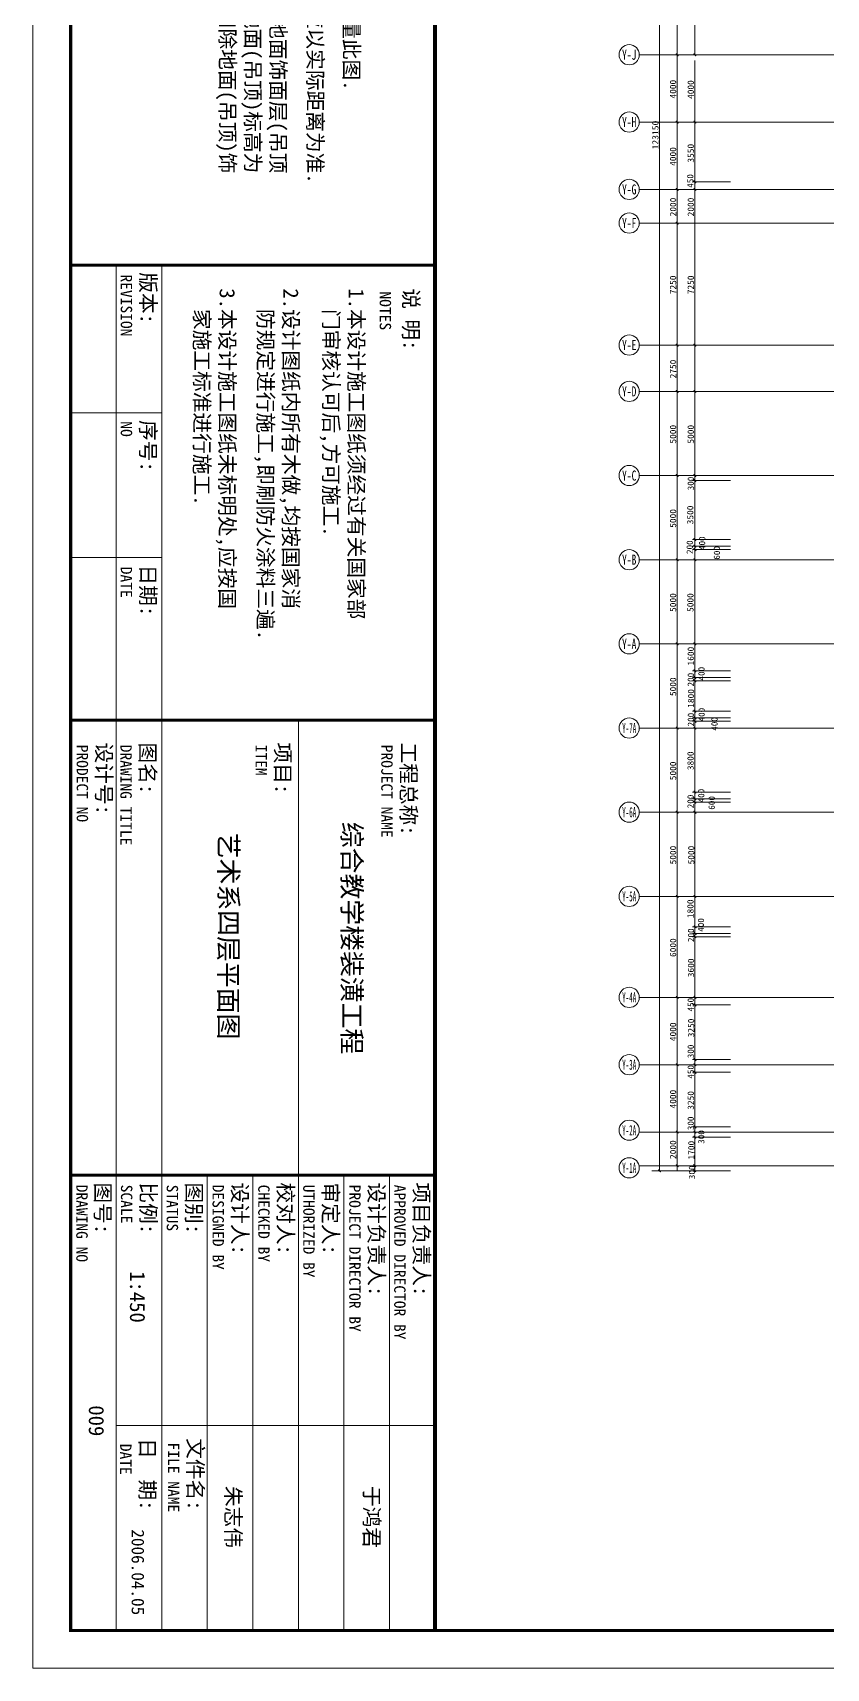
# Model space of a CAD drawing. Extents: x -307567 to 704339, y -10277 to 165507.
# Drawn here: x 322764 to 369890, y -10277 to 86888 of the extents above; entities that cross this region are included whole.
import ezdxf
from ezdxf.enums import TextEntityAlignment as Align

# ---------------------------------------------------------------- set-up
doc = ezdxf.new("R2010")
doc.units = 0
doc.header["$MEASUREMENT"] = 0
for name, color, linetype, lineweight in [('AXIS', 7, 'CONTINUOUS', 5), ('wode', 250, 'CONTINUOUS', 0), ('我的', 255, 'CONTINUOUS', 0)]:
    doc.layers.add(name, color=color, linetype=linetype, lineweight=lineweight)
doc.styles.get("Standard").update_dxf_attribs({"font": 'txt', "height": 3})

msp = doc.modelspace()

# ---------------------------------------------------------------- linework, layer by layer
at = {"layer": 'AXIS', "color": 0}
msp.add_lwpolyline([(453024.20771, 165506.44355), (322764.10005, 165506.44355), (322764.10005, -10277.09273), (453024.20771, -10277.09273)], close=True, dxfattribs=at)
at = {"layer": 'AXIS', "color": 0, "const_width": 180.29081}
msp.add_lwpolyline([(450770.57263, 163252.80847), (325017.73513, 163252.80847), (325017.73513, -8023.45765), (450770.57263, -8023.45765)], close=True, dxfattribs=at)
at = {"layer": 'wode', "color": 0}
for p, q in [((359986.14461, 19280.52561), (359986.14461, 142429.91902)), ((361036.13936, 85580.19411), (361036.13936, 89880.16651)), ((362086.13411, 85930.19389), (362086.13411, 89580.17258)), ((358786.15061, 85580.19411), (362086.13411, 85580.19411)), ((358786.15061, 85580.19411), (362086.13411, 85580.19411)), ((361036.13936, 81580.21564), (361036.13936, 85580.19411)), ((362086.13411, 85580.19411), (362086.13411, 85930.19389)), ((436594.37973, 85580.19411), (362086.13411, 85580.19411)), ((436594.37973, 85580.19411), (362086.13411, 85580.19411)), ((362086.13411, 78030.23033), (362086.13411, 85230.19433)), ((362086.13411, 78030.23033), (362086.13411, 81880.21414)), ((358786.15061, 81580.21564), (362086.13411, 81580.21564)), ((358786.15061, 81580.21564), (362086.13411, 81580.21564)), ((361036.13936, 77580.23258), (361036.13936, 81580.21564)), ((361936.13486, 81580.21564), (364728.62578, 81580.21564)), ((362086.13411, 81280.21714), (362086.13411, 81580.21564)), ((436594.37973, 81580.21564), (362086.13411, 81580.21564)), ((436594.37973, 81580.21564), (362086.13411, 81580.21564)), ((362086.13411, 68330.28036), (362086.13411, 79780.22464)), ((361936.13486, 78030.23033), (364195.90139, 78030.23033)), ((362086.13411, 77580.23258), (362086.13411, 78030.23033)), ((358786.15061, 77580.23258), (362086.13411, 77580.23258)), ((358786.15061, 77580.23258), (362086.13411, 77580.23258)), ((361036.13936, 75580.24564), (361036.13936, 77580.23258)), ((361936.13486, 77580.23258), (364728.62578, 77580.23258)), ((436594.37973, 77580.23258), (362086.13411, 77580.23258)), ((436594.37973, 77580.23258), (362086.13411, 77580.23258)), ((358786.15061, 75580.24564), (362086.13411, 75580.24564)), ((358786.15061, 75580.24564), (362086.13411, 75580.24564)), ((361036.13936, 68330.28036), (361036.13936, 75580.24564)), ((436594.37973, 75580.24564), (362086.13411, 75580.24564)), ((436594.37973, 75580.24564), (362086.13411, 75580.24564)), ((358786.15061, 68330.28036), (362086.13411, 68330.28036)), ((358786.15061, 68330.28036), (362086.13411, 68330.28036)), ((361036.13936, 65580.29258), (361036.13936, 68330.28036)), ((361936.13486, 68330.28036), (364728.62578, 68330.28036)), ((362086.13411, 56780.33811), (362086.13411, 68330.28036)), ((362086.13411, 67830.28133), (362086.13411, 68330.28036)), ((436594.37973, 68330.28036), (362086.13411, 68330.28036)), ((436594.37973, 68330.28036), (362086.13411, 68330.28036)), ((358786.15061, 65580.29258), (362086.13411, 65580.29258)), ((358786.15061, 65580.29258), (362086.13411, 65580.29258)), ((361036.13936, 60580.32064), (361036.13936, 65580.29258)), ((361936.13486, 65580.29258), (436594.37973, 65580.29258)), ((362086.13411, 65580.29258), (362086.13411, 65880.29108)), ((358786.15061, 60580.32064), (362086.13411, 60580.32064)), ((358786.15061, 60580.32064), (362086.13411, 60580.32064)), ((361036.13936, 55580.34411), (361036.13936, 60580.32064)), ((361936.13486, 60580.32064), (364728.62578, 60580.32064)), ((361936.13486, 60280.32214), (364195.90139, 60280.32214)), ((362086.13411, 60280.32214), (362086.13411, 60580.32064)), ((436594.37973, 60580.32064), (362086.13411, 60580.32064)), ((436594.37973, 60580.32064), (362086.13411, 60580.32064)), ((362086.13411, 56180.34111), (362086.13411, 57580.33564)), ((361936.13486, 56780.33811), (364195.90139, 56780.33811)), ((361936.13486, 56380.34164), (364195.90139, 56380.34164)), ((362086.13411, 56380.34164), (362086.13411, 56780.33811)), ((358786.15061, 55580.34411), (362086.13411, 55580.34411)), ((358786.15061, 55580.34411), (362086.13411, 55580.34411)), ((361036.13936, 50580.36987), (361036.13936, 55580.34411)), ((361936.13486, 56180.34111), (364195.90139, 56180.34111)), ((361936.13486, 55580.34411), (364728.62578, 55580.34411)), ((362086.13411, 45580.39564), (362086.13411, 56180.34111)), ((436594.37973, 55580.34411), (362086.13411, 55580.34411)), ((436594.37973, 55580.34411), (362086.13411, 55580.34411)), ((358786.15061, 50580.36987), (362086.13411, 50580.36987)), ((358786.15061, 50580.36987), (362086.13411, 50580.36987)), ((361036.13936, 45580.39564), (361036.13936, 50580.36987)), ((361936.13486, 50580.36987), (364728.62578, 50580.36987)), ((362086.13411, 50180.3734), (362086.13411, 50580.36987)), ((436594.37973, 50580.36987), (362086.13411, 50580.36987)), ((436594.37973, 50580.36987), (362086.13411, 50580.36987)), ((362086.13411, 48380.3824), (362086.13411, 49780.37464)), ((361936.13486, 48980.3794), (364195.90139, 48980.3794)), ((362086.13411, 48580.38064), (362086.13411, 48980.3794)), ((361936.13486, 48580.38064), (364195.90139, 48580.38064)), ((361936.13486, 48380.3824), (364195.90139, 48380.3824)), ((362086.13411, 47780.3854), (362086.13411, 48380.3824)), ((362086.13411, 45980.3944), (362086.13411, 47380.38664)), ((361936.13486, 46580.3914), (364195.90139, 46580.3914)), ((361936.13486, 46180.39264), (364195.90139, 46180.39264)), ((361936.13486, 45980.3944), (364195.90139, 45980.3944)), ((362086.13411, 46180.39264), (362086.13411, 46580.3914)), ((362086.13411, 45580.39564), (362086.13411, 45980.3944)), ((358786.15061, 45580.39564), (362086.13411, 45580.39564)), ((361036.13936, 40580.41911), (361036.13936, 45580.39564)), ((361936.13486, 45580.39564), (364728.62578, 45580.39564)), ((361936.13486, 45580.39564), (364728.62578, 45580.39564)), ((362086.13411, 40580.41911), (362086.13411, 45580.39564)), ((436594.37973, 45580.39564), (362086.13411, 45580.39564)), ((362086.13411, 41180.41611), (362086.13411, 42580.41064)), ((361936.13486, 41780.4154), (364195.90139, 41780.4154)), ((361936.13486, 41380.41664), (364195.90139, 41380.41664)), ((361936.13486, 41180.41611), (364195.90139, 41180.41611)), ((362086.13411, 41380.41664), (362086.13411, 41780.4154)), ((362086.13411, 40580.41911), (362086.13411, 41180.41611)), ((358786.15061, 40580.41911), (362086.13411, 40580.41911)), ((361036.13936, 35580.44258), (361036.13936, 40580.41911)), ((361936.13486, 40580.41911), (364728.62578, 40580.41911)), ((362086.13411, 25880.49261), (362086.13411, 40580.41911)), ((436594.37973, 40580.41911), (362086.13411, 40580.41911)), ((358786.15061, 35580.44258), (362086.13411, 35580.44258)), ((361036.13936, 29580.47373), (361036.13936, 35580.44258)), ((361949.39163, 35580.44258), (364728.62578, 35580.44258)), ((436594.37973, 35580.44258), (362086.13411, 35580.44258)), ((361949.39163, 33780.45158), (364195.90139, 33780.45158)), ((361949.39163, 33380.45511), (364195.90139, 33380.45511)), ((361949.39163, 33180.45458), (364195.90139, 33180.45458)), ((358786.15061, 29580.47373), (362086.13411, 29580.47373)), ((361036.13936, 25580.49411), (361036.13936, 29580.47373)), ((361949.39163, 29580.47373), (364728.62578, 29580.47373)), ((436594.37973, 29580.47373), (362086.13411, 29580.47373)), ((361949.39163, 29130.47598), (364195.90139, 29130.47598)), ((358786.15061, 25580.49411), (362086.13411, 25580.49411)), ((358786.15061, 25580.49411), (362086.13411, 25580.49411)), ((361036.13936, 21580.51392), (361036.13936, 25580.49411)), ((361936.13486, 25880.49261), (364195.90139, 25880.49261)), ((361936.13486, 25580.49411), (364728.62578, 25580.49411)), ((362086.13411, 25580.49411), (362086.13411, 25880.49261)), ((362086.13411, 25130.49636), (362086.13411, 25580.49411)), ((394524.38744, 25580.49411), (362086.13411, 25580.49411)), ((436594.37973, 25580.49411), (362086.13411, 25580.49411)), ((361936.13486, 25130.49636), (364195.90139, 25130.49636)), ((361936.13486, 25130.49636), (364195.90139, 25130.49636)), ((362086.13411, 19280.52561), (362086.13411, 25130.49636)), ((358776.51931, 21580.51335), (362086.13411, 21580.51335)), ((361036.13936, 19580.52411), (361036.13936, 21580.51392)), ((361936.13486, 21880.51242), (364195.90139, 21880.51242)), ((361936.13486, 21580.51392), (364728.62578, 21580.51392)), ((362086.13411, 21580.51392), (362086.13411, 21880.51242)), ((436594.37973, 21580.51392), (362086.13411, 21580.51335)), ((361936.13486, 21280.51542), (364195.90139, 21280.51542)), ((358773.18681, 19580.52411), (362086.13411, 19580.52411)), ((360426.32795, 19580.52411), (364763.59875, 19580.52411)), ((361036.2126, 19580.52411), (361036.2126, 19280.52561)), ((396455.4813, 19580.52411), (362086.13411, 19580.52411)), ((359536.2201, 19280.52561), (362536.2051, 19280.52561)), ((360426.32795, 19280.52561), (364195.90139, 19280.52561))]:
    msp.add_line(p, q, dxfattribs=at)
at = {"layer": 'wode', "color": 0, "const_width": 67.49966}
for points in [[(360961.13973, 85655.19374), (361111.13898, 85505.19449)], [(362011.13448, 85655.19374), (362161.13373, 85505.19449)], [(360961.13973, 81655.21526), (361111.13898, 81505.21601)], [(362011.13448, 81655.21526), (362161.13373, 81505.21601)], [(362011.13448, 78105.22996), (362161.13373, 77955.23071)], [(360961.13973, 77655.23221), (361111.13898, 77505.23296)], [(362011.13448, 77655.23221), (362161.13373, 77505.23296)], [(360961.13973, 75655.24526), (361111.13898, 75505.24601)], [(360961.13973, 68405.27999), (361111.13898, 68255.28074)], [(362011.13448, 68405.27999), (362161.13373, 68255.28074)], [(360961.13973, 65655.29221), (361111.13898, 65505.29296)], [(362011.13448, 65655.29221), (362161.13373, 65505.29296)], [(362011.13448, 65655.29221), (362161.13373, 65505.29296)], [(360961.13973, 60655.32026), (361111.13898, 60505.32101)], [(362011.13448, 60655.32026), (362161.13373, 60505.32101)], [(362011.13448, 60355.32176), (362161.13373, 60205.32251)], [(362011.13448, 56855.33773), (362161.13373, 56705.33848)], [(362011.13448, 56455.34126), (362161.13373, 56305.34201)], [(360961.13973, 55655.34373), (361111.13898, 55505.34448)], [(362011.13448, 56255.34073), (362161.13373, 56105.34148)], [(362011.13448, 55655.34373), (362161.13373, 55505.34448)], [(360961.13973, 50655.3695), (361111.13898, 50505.37025)], [(362011.13448, 50655.3695), (362161.13373, 50505.37025)], [(362011.13448, 49055.37902), (362161.13373, 48905.37977)], [(362011.13448, 48655.38026), (362161.13373, 48505.38101)], [(362011.13448, 48455.38202), (362161.13373, 48305.38277)], [(362011.13448, 46655.39102), (362161.13373, 46505.39177)], [(360961.13973, 45655.39526), (361111.13898, 45505.39601)], [(362011.13448, 46255.39226), (362161.13373, 46105.39301)], [(362011.13448, 46055.39402), (362161.13373, 45905.39477)], [(362011.13448, 45655.39526), (362161.13373, 45505.39601)], [(362011.13448, 45655.39526), (362161.13373, 45505.39601)], [(362011.13448, 41855.41502), (362161.13373, 41705.41577)], [(362011.13448, 41455.41626), (362161.13373, 41305.41701)], [(362011.13448, 41255.41573), (362161.13373, 41105.41648)], [(360961.13973, 40655.41873), (361111.13898, 40505.41948)], [(362011.13448, 40655.41873), (362161.13373, 40505.41948)], [(362015.74872, 40650.41998), (362165.74797, 40500.42073)], [(360961.13973, 35655.44221), (361111.13898, 35505.44296)], [(362015.74872, 35650.44345), (362165.74797, 35500.4442)], [(362014.39374, 33255.45421), (362164.39299, 33105.45496)], [(362024.39125, 33845.4537), (362174.3905, 33695.45445)], [(362024.39125, 33455.45473), (362174.3905, 33305.45548)], [(360961.13973, 29655.47335), (361111.13898, 29505.4741)], [(362014.39374, 29655.47335), (362164.39299, 29505.4741)], [(362014.39374, 29205.4756), (362164.39299, 29055.47635)], [(360961.13973, 25655.49373), (361111.13898, 25505.49448)], [(362011.13448, 25955.49223), (362161.13373, 25805.49298)], [(362011.13448, 25655.49373), (362161.13373, 25505.49448)], [(362011.13448, 25205.49598), (362161.13373, 25055.49673)], [(362011.13448, 25205.49598), (362161.13373, 25055.49673)], [(360961.13973, 21655.51354), (361111.13898, 21505.51429)], [(362011.13448, 21955.51204), (362161.13373, 21805.51279)], [(362011.13448, 21655.51354), (362161.13373, 21505.51429)], [(362011.13448, 21355.51504), (362161.13373, 21205.51579)], [(360961.13973, 19655.52373), (361111.13898, 19505.52448)], [(362001.13697, 19655.52373), (362151.13622, 19505.52448)], [(359911.14498, 19355.52523), (360061.14423, 19205.52598)], [(362001.21022, 19355.52523), (362151.20947, 19205.52598)]]:
    msp.add_lwpolyline(points, dxfattribs=at)
at = {"layer": 'wode', "color": 0}
for centre in [(358186.15361, 85580.19411), (358186.15361, 85580.19411), (358186.15361, 81580.21564), (358186.15361, 81580.21564), (358186.15361, 77580.23258), (358186.15361, 77580.23258), (358186.15361, 75580.24564), (358186.15361, 75580.24564), (358186.15361, 68330.28036), (358186.15361, 68330.28036), (358186.15361, 65580.29258), (358186.15361, 65580.29258), (358186.15361, 60580.32064), (358186.15361, 60580.32064), (358186.15361, 55580.34411), (358186.15361, 55580.34411), (358186.15361, 50580.36987), (358186.15361, 50580.36987), (358186.15361, 45580.39564), (358186.15361, 40580.41911), (358186.15361, 35580.44258), (358186.15361, 29580.47373), (358186.15361, 25580.49411), (358186.15361, 25580.49411), (358186.15361, 21687.51278), (358186.15361, 19456.52399)]:
    msp.add_circle(centre, 599.997, dxfattribs=at)
at = {"layer": '我的', "color": 0}
for p, q in [((327722.09723, 46049.24396), (327722.09723, 73085.59476)), ((330426.45933, 46049.24396), (330426.45933, 73085.59476)), ((325017.73513, 64301.72523), (330426.45933, 64301.72523)), ((325017.73513, 55721.22322), (330426.45933, 55721.22322)), ((327722.09723, 46049.24396), (327722.09723, 19012.89315)), ((330426.45933, 46049.24396), (330426.45933, 19012.89315)), ((338539.54562, 46049.24396), (338539.54562, 19012.89315)), ((327722.09723, 19012.89315), (327722.09723, -8023.45765)), ((330426.45933, 19012.89315), (330426.45933, -8023.45765)), ((333130.82142, 19012.89315), (333130.82142, -8023.45765)), ((335835.18352, 19012.89315), (335835.18352, -8023.45765)), ((338539.54562, 19012.89315), (338539.54562, -8023.45765)), ((341243.90771, 19012.89315), (341243.90771, -8023.45765)), ((343948.26981, 19012.89315), (343948.26981, -8023.45765)), ((346652.63191, 4144.71775), (327722.09723, 4144.71775))]:
    msp.add_line(p, q, dxfattribs=at)
for points, const_width in [([(346652.63191, 163252.80847), (346652.63191, -8023.45765)], 225.36351), ([(325017.73513, 73085.59476), (346652.63191, 73085.59476)], 180.29081), ([(325017.73513, 46049.24396), (346652.63191, 46049.24396)], 180.29081), ([(325017.73513, 19012.89315), (346652.63191, 19012.89315)], 180.29081)]:
    msp.add_lwpolyline(points, dxfattribs=dict(at, const_width=const_width))

# ---------------------------------------------------------------- texts
at = {"layer": 'wode', "color": 0}
for s, width, p, p2 in [('Y-J', 0.531555, (357760.91159, 85280.19561), (358611.39562, 85280.19561)), ('Y-J', 0.531555, (357760.91159, 85280.19561), (358611.39562, 85280.19561)), ('Y-H', 0.531555, (357760.91159, 81280.21714), (358611.39562, 81280.21714)), ('Y-H', 0.531555, (357760.91159, 81280.21714), (358611.39562, 81280.21714)), ('Y-G', 0.531555, (357760.91159, 77280.23408), (358611.39562, 77280.23408)), ('Y-G', 0.531555, (357760.91159, 77280.23408), (358611.39562, 77280.23408)), ('Y-F', 0.531555, (357760.91159, 75280.24714), (358611.39562, 75280.24714)), ('Y-F', 0.531555, (357760.91159, 75280.24714), (358611.39562, 75280.24714)), ('Y-E', 0.531555, (357760.91159, 68030.28186), (358611.39562, 68030.28186)), ('Y-E', 0.531555, (357760.91159, 68030.28186), (358611.39562, 68030.28186)), ('Y-D', 0.531555, (357760.91159, 65280.29408), (358611.39562, 65280.29408)), ('Y-D', 0.531555, (357760.91159, 65280.29408), (358611.39562, 65280.29408)), ('Y-C', 0.531555, (357760.91159, 60280.32214), (358611.39562, 60280.32214)), ('Y-C', 0.531555, (357760.91159, 60280.32214), (358611.39562, 60280.32214)), ('Y-B', 0.531555, (357760.91159, 55280.34561), (358611.39562, 55280.34561)), ('Y-B', 0.531555, (357760.91159, 55280.34561), (358611.39562, 55280.34561)), ('Y-A', 0.531555, (357760.91159, 50280.37137), (358611.39562, 50280.37137)), ('Y-A', 0.531555, (357760.91159, 50280.37137), (358611.39562, 50280.37137)), ('Y-7A', 0.378412, (357769.88372, 45280.39714), (358602.38688, 45280.39714)), ('Y-6A', 0.378412, (357769.88372, 40280.42061), (358602.38688, 40280.42061)), ('Y-5A', 0.378412, (357769.88372, 35280.44408), (358602.38688, 35280.44408)), ('Y-4A', 0.378412, (357769.88372, 29280.47523), (358602.38688, 29280.47523)), ('Y-3A', 0.378412, (357769.88372, 25280.49561), (358602.38688, 25280.49561)), ('Y-3A', 0.378412, (357769.88372, 25280.49561), (358602.38688, 25280.49561)), ('Y-2A', 0.378412, (357769.88372, 21387.51428), (358602.38688, 21387.51428)), ('Y-1A', 0.416254, (357769.88372, 19156.52549), (358602.38688, 19156.52549))]:
    msp.add_text(s, height=599.997, dxfattribs=dict(at, width=width)).set_placement(p, p2, align=Align.FIT)
for s, width, p, p2 in [('4000', 0.93474, (360976.11769, 82980.20558), (360976.11769, 84090.2037)), ('4000', 0.934736, (362026.11244, 82955.20724), (362026.11244, 84065.20077)), ('123150', 0.943448, (359926.12294, 79955.22224), (359926.12294, 81665.21277)), ('4000', 0.934736, (360976.11769, 78980.22711), (360976.11769, 80090.22064)), ('3550', 0.845717, (362026.11244, 79175.2243), (362026.11244, 80285.22242)), ('450', 0.863999, (361997.65799, 77678.22556), (361997.65799, 78488.2206)), ('2000', 0.934736, (360976.11769, 75980.24211), (360976.11769, 77090.23564)), ('2000', 0.934736, (362026.66175, 75980.24211), (362026.66175, 77090.23564)), ('7250', 0.845714, (360976.11769, 71355.26371), (360976.11769, 72465.25724)), ('7250', 0.845714, (362026.66175, 71355.26371), (362026.66175, 72465.25724)), ('2750', 0.845714, (360976.11769, 66355.29176), (360976.11769, 67465.2853)), ('5000', 0.934736, (360976.11769, 62480.30961), (360976.11769, 63590.30314)), ('5000', 0.934736, (362026.11244, 62480.30961), (362026.11244, 63590.30314)), ('300', 0.925713, (362026.11244, 59704.32557), (362026.11244, 60514.3206)), ('5000', 0.934736, (360976.11769, 57480.33766), (360976.11769, 58590.3312)), ('3500', 0.887999, (361996.08329, 57686.56832), (361996.08329, 58796.56185)), ('200', 0.925718, (361965.13862, 55920.3418), (361965.13862, 56730.34141)), ('400', 0.925713, (362699.90057, 56157.34318), (362699.90057, 56967.33821)), ('600', 0.925713, (363578.50946, 55581.84557), (363578.50946, 56391.8406)), ('5000', 0.934736, (360976.11769, 52480.36114), (360976.11769, 53590.35467)), ('5000', 0.934736, (362006.11742, 52480.36114), (362006.11742, 53590.35467)), ('1600', 0.986666, (362026.11244, 49300.37749), (362026.11244, 50410.37103)), ('200', 0.925716, (362026.11244, 48052.38263), (362026.11244, 48862.37996)), ('400', 0.925713, (362661.63172, 48406.86389), (362661.63172, 49216.85893)), ('5000', 0.934736, (360976.11769, 47480.3869), (360976.11769, 48590.38043)), ('1800', 0.986668, (362039.40583, 46786.12081), (362039.40583, 47896.11663)), ('400', 0.925716, (362672.1053, 45972.39273), (362672.1053, 46782.39005)), ('200', 0.925713, (362031.60557, 45676.85969), (362031.60557, 46486.85473)), ('400', 0.925713, (363434.88225, 45420.82231), (363434.88225, 46230.81734)), ('3800', 0.888001, (362012.85567, 43080.45773), (362012.85567, 44190.45355)), ('5000', 0.934738, (360976.11769, 42480.41037), (360976.11769, 43590.4062)), ('400', 0.925716, (362650.16937, 41162.08277), (362650.16937, 41972.08009)), ('200', 0.925713, (362012.85567, 40814.15207), (362012.85567, 41624.14711)), ('600', 0.925713, (363269.13601, 40729.32431), (363269.13601, 41539.31934)), ('5000', 0.934736, (360976.11769, 37480.43614), (360976.11769, 38590.42967)), ('5000', 0.934736, (362056.14158, 37480.43614), (362056.14158, 38590.42967)), ('1800', 0.986666, (362008.16819, 34289.19843), (362008.16819, 35399.19196)), ('400', 0.925716, (362633.25051, 33476.73606), (362633.25051, 34286.73338)), ('6000', 0.934737, (360976.11769, 31980.46173), (360976.11769, 33090.45641)), ('200', 0.925713, (362039.40583, 32867.45795), (362039.40583, 33677.45298)), ('3600', 0.888, (362039.40583, 30780.46773), (362039.40583, 31890.46241)), ('450', 0.864, (362026.11244, 28740.47816), (362026.11244, 29550.47434)), ('3250', 0.845714, (362046.10745, 27210.48626), (362046.10745, 28320.48094)), ('4000', 0.934737, (360976.11769, 26980.48749), (360976.11769, 28090.48217)), ('300', 0.925715, (362026.11244, 25964.49182), (362026.11244, 26774.488)), ('450', 0.864, (362026.11244, 24750.49834), (362026.11244, 25560.49451)), ('4000', 0.934737, (360976.11769, 22980.50673), (360976.11769, 24090.50141)), ('3250', 0.845714, (362026.11244, 22905.5071), (362026.11244, 24015.50178)), ('300', 0.925715, (362026.11244, 21690.51341), (362026.11244, 22500.50959)), ('300', 0.925714, (362652.25677, 20882.01754), (362652.25677, 21692.01315)), ('2000', 0.934737, (360976.11769, 19980.52173), (360976.11769, 21090.51641)), ('1700', 0.986667, (362060.7192, 19950.11607), (362060.7192, 21060.11075)), ('300', 0.925715, (362096.31472, 18780.52773), (362096.31472, 19590.52391))]:
    msp.add_text(s, height=374.998125, rotation=90, dxfattribs=dict(at, width=width)).set_placement(p, p2, align=Align.FIT)
at = {"layer": '我的', "color": 0, "attachment_point": 1, "rotation": 270}
for s, insert, char_height, width in [('{\\fSimHei|b0|i0|c134|p2;\\C250;3.图纸中标高是以地面饰面层(吊顶\\P饰面层)做完后的地面(吊顶)标高为\\P相对零标高(即以扣除地面(吊顶)饰\\P面层高度)}', (337791.26314, 97588.22632), 901.4540322, 22452.787921), ('{\\fSimHei|b0|i0|c134|p2;\\C250;2.若发现误差时,应以实际距离为准.}', (339994.33998, 97588.22632), 901.4540322, 22452.787921), ('{\\fSimHei|b0|i0|c134|p2;\\C250;1.切勿以比例尺度量此图.}', (342145.26259, 97588.22632), 901.4540322, 22452.787921), ('{\\fSimSun|b0|i0|c134|p2;\\C250;REVISION}', (328668.27083, 72527.25584), 676.0905242, 8327.3438844), ('{\\fSimHei|b0|i0|c134|p2;\\C250;版本:}', (330066.34868, 72657.82455), 901.4540322, 8327.3438066), ('{\\fSimHei|b0|i0|c134|p2;\\C250;3.本设计施工图纸未标明处,应按国\\P  家施工标准进行施工.}', (334768.62377, 71702.90988), 901.4540322, 22452.787921), ('{\\fSimHei|b0|i0|c134|p2;\\C250;2.设计图纸内所有木做,均按国家消\\P  防规定进行施工,即刷防火涂料三遍.}', (338546.09512, 71702.90988), 901.4540322, 22452.787921), ('{\\fSimHei|b0|i0|c134|p2;\\C250;1.本设计施工图纸须经过有关国家部\\P  门审核认可后,方可施工.}', (342435.58865, 71702.90988), 901.4540322, 22452.787921), ('{\\fSimSun|b0|i0|c134|p2;\\C250;NOTES}', (344044.88965, 71519.16563), 676.0905242, 8327.3438844), ('{\\fSimHei|b0|i0|c134|p2;\\C250;说 明:}', (345678.83989, 71702.90988), 901.4540322, 8327.3438066), ('{\\fSimSun|b0|i0|c134|p2;\\C250;NO}', (328668.27083, 63801.83268), 676.0905242, 8327.3438844), ('{\\fSimHei|b0|i0|c134|p2;\\C250;序号:}', (330066.34868, 63873.95502), 901.4540322, 8327.3438066), ('{\\fSimSun|b0|i0|c134|p2;\\C250;DATE}', (328668.27083, 55162.88429), 676.0905242, 8327.3438844), ('{\\fSimHei|b0|i0|c134|p2;\\C250;日期:}', (330066.34868, 55293.453), 901.4540322, 8327.3438066), ('{\\fSimSun|b0|i0|c134|p2;\\C250;PRODECT NO}', (326050.79959, 44590.90504), 676.0905242, 14073.9028503), ('{\\fSimHei|b0|i0|c134|p2;\\C250;设计号:}', (327448.87743, 44721.47374), 901.4540322, 8327.3438066), ('{\\fSimSun|b0|i0|c134|p2;\\C250;DRAWING TITLE}', (328644.53691, 44590.90504), 676.0905242, 8327.3438844), ('{\\fSimHei|b0|i0|c134|p2;\\C250;图名:}', (330041.63196, 44721.47374), 901.4540322, 9939.0197859), ('{\\fSimSun|b0|i0|c134|p2;\\C250;ITEM}', (336672.14817, 44590.90504), 676.0905242, 8327.3438844), ('{\\fSimHei|b0|i0|c134|p2;\\C250;项目:}', (338069.24322, 44721.47374), 901.4540322, 8327.3438066), ('{\\fSimSun|b0|i0|c134|p2;\\C250;PROJECT NAME}', (344139.51769, 44590.90504), 676.0905242, 8327.3438844), ('{\\fSimHei|b0|i0|c134|p2;\\C250;工程总称:}', (345536.61274, 44721.47374), 901.4540322, 8327.3438066), ('{\\fSimHei|b0|i0|c134|p2;\\C250;综合教学楼装潢工程}', (342280.78851, 40007.14825), 1124.8645568, 22647.6855267), ('{\\fSimSun|b0|i0|c134|p2;\\C250;艺术系四层平面图}', (334954.81611, 39360.76709), 1124.8645568, 22647.6855267), ('{\\fSimHei|b0|i0|c134|p2;\\C250;图号:}', (327378.93059, 18585.12294), 901.4540322, 8327.3438066), ('{\\fSimHei|b0|i0|c134|p2;\\C250;比例:}', (330078.948, 18585.12294), 901.4540322, 8327.3438066), ('{\\fSimHei|b0|i0|c134|p2;\\C250;图别:}', (332793.95576, 18585.12294), 901.4540322, 8327.3438066), ('{\\fSimHei|b0|i0|c134|p2;\\C250;设计人:}', (335516.69278, 18585.12294), 901.4540322, 8327.3438066), ('{\\fSimHei|b0|i0|c134|p2;\\C250;校对人:}', (338230.32236, 18585.12294), 901.4540322, 8327.3438066), ('{\\fSimHei|b0|i0|c134|p2;\\C250;审定人:}', (340903.59615, 18585.12294), 901.4540322, 8327.3438066), ('{\\fSimHei|b0|i0|c134|p2;\\C250;设计负责人:}', (343632.3766, 18585.12294), 901.4540322, 8327.3438066), ('{\\fSimHei|b0|i0|c134|p2;\\C250;项目负责人:}', (346303.5968, 18585.12294), 901.4540322, 8327.3438066), ('{\\fSimSun|b0|i0|c134|p2;\\C250;DRAWING NO}', (326028.3287, 18454.55423), 676.0905242, 14073.9028503), ('{\\fSimSun|b0|i0|c134|p2;\\C250;SCALE}', (328680.87016, 18454.55423), 676.0905242, 14073.9028503), ('{\\fSimSun|b0|i0|c134|p2;\\C250;STATUS}', (331395.87791, 18454.55423), 676.0905242, 14073.9028503), ('{\\fSimSun|b0|i0|c134|p2;\\C250;DESIGNED BY}', (334118.61494, 18454.55423), 676.0905242, 14073.9028503), ('{\\fSimSun|b0|i0|c134|p2;\\C250;CHECKED BY}', (336832.24451, 18454.55423), 676.0905242, 14073.9028503), ('{\\fSimSun|b0|i0|c134|p2;\\C250;UTHORIZED BY}', (339505.5183, 18454.55423), 676.0905242, 14073.9028503), ('{\\fSimSun|b0|i0|c134|p2;\\C250;PROJECT DIRECTOR BY}', (342234.29876, 18454.55423), 676.0905242, 14073.9028503), ('{\\fSimSun|b0|i0|c134|p2;\\C250;APPROVED DIRECTOR BY}', (344905.51896, 18454.55423), 676.0905242, 14073.9028503), ('{\\fSimHei|b0|i0|c134|p2;\\C250;1:450}', (329440.61803, 13313.87233), 901.4540322, 8327.3438066), ('{\\fSimHei|b0|i0|c134|p2;\\C250;009}', (326999.56715, 5343.92659), 901.4540322, 8327.3438066), ('{\\fSimSun|b0|i0|c134|p2;\\C250;DATE}', (328632.12417, 3057.93986), 676.0905242, 14073.9028503), ('{\\fSimHei|b0|i0|c134|p2;\\C250;日  期:}', (330030.20201, 3395.7397), 901.4540322, 8327.3438066), ('{\\fSimSun|b0|i0|c134|p2;\\C250;FILE NAME}', (331473.53835, 3135.65181), 676.0905242, 14073.9028503), ('{\\fSimHei|b0|i0|c134|p2;\\C250;文件名:}', (332871.6162, 3395.7397), 901.4540322, 8327.3438066), ('{\\fSimHei|b0|i0|c134|p2;\\C250;朱志伟}', (335124.36815, 555.82315), 901.4540322, 8327.3438066), ('{\\fSimHei|b0|i0|c134|p2;\\C250;于鸿君}', (343347.51671, 555.82315), 901.4540322, 8327.3438066), ('{\\fSimHei|b0|i0|c134|p2;\\C250;2006.04.05}', (329389.4748, -2021.85939), 750, 8327.3438066)]:
    msp.add_mtext(s, dxfattribs=dict(at, insert=insert, char_height=char_height, width=width))

doc.saveas('drawing.dxf')
